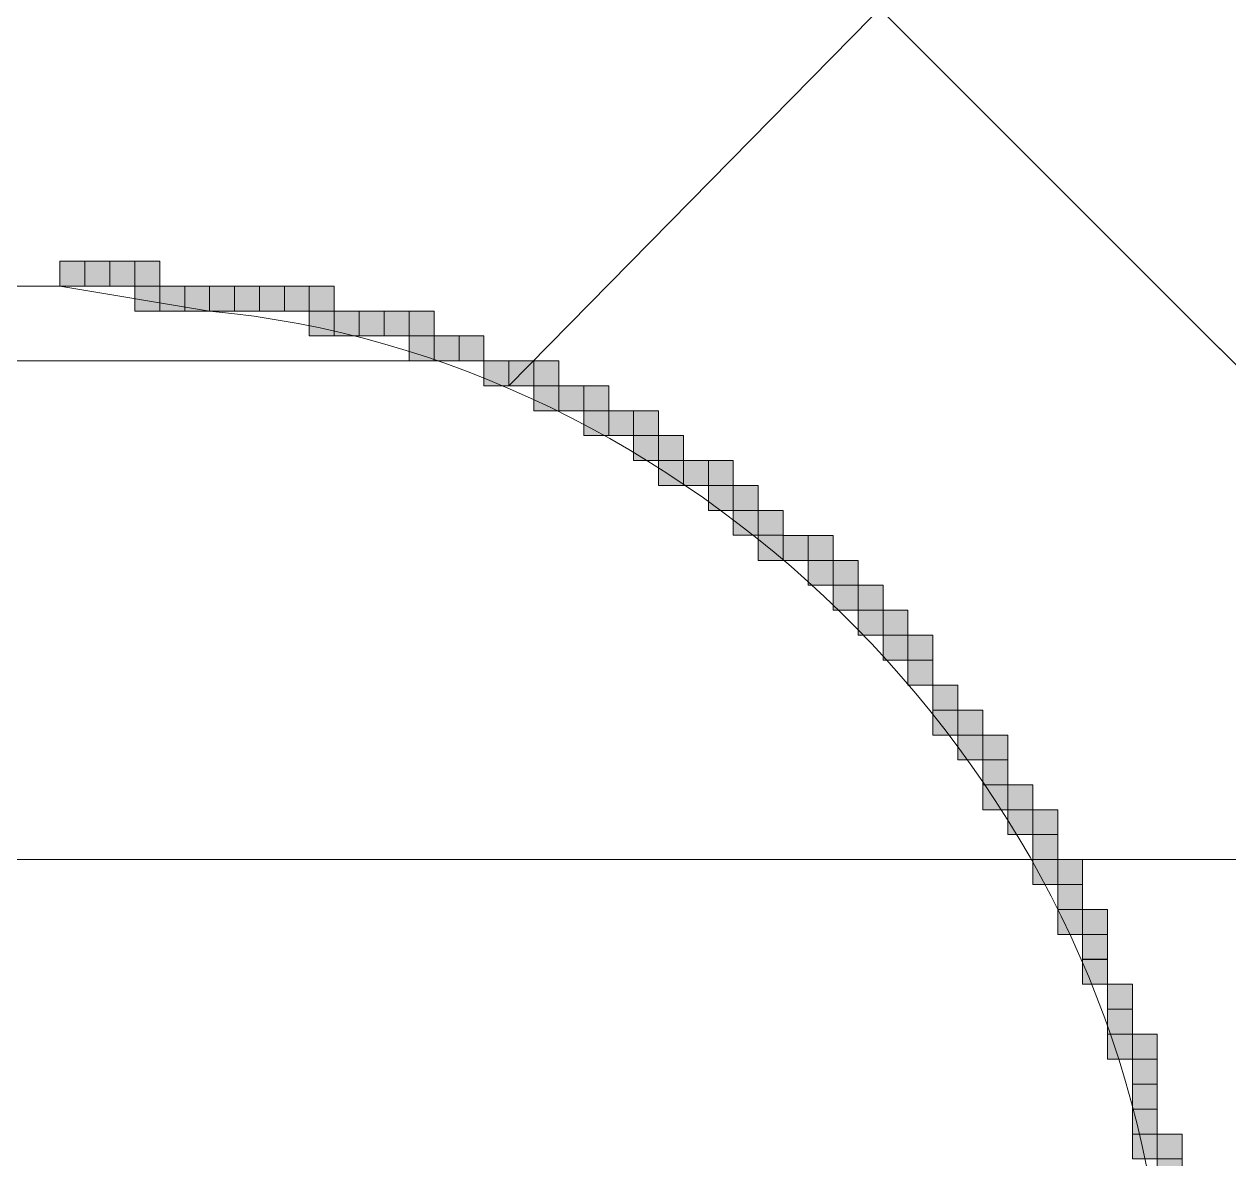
# Model space of a CAD drawing. Header units: inches. Extents: x 11 to 682, y 148 to 1119.
# Drawn here: x 328.174 to 331.072, y 849.78 to 852.51 of the extents above; entities that cross this region are included whole.
import ezdxf

# ---------------------------------------------------------------- set-up
doc = ezdxf.new("R2010")
doc.units = ezdxf.units.IN
doc.header["$MEASUREMENT"] = 0
doc.layers.add('图层 1', color=7, linetype='Continuous')

msp = doc.modelspace()

# ---------------------------------------------------------------- hatches: boundary and pattern name
at = {"layer": '图层 1', "true_color": 0xffffff}
h = msp.add_hatch(color=7, dxfattribs=at)
h.dxf.hatch_style = 2
h.paths.add_polyline_path([(328.2598, 851.8799), (328.3799, 851.8799), (328.3799, 851.9399), (328.2598, 851.9399)])
h = msp.add_hatch(color=7, dxfattribs=at)
h.dxf.hatch_style = 2
h.paths.add_polyline_path([(328.3198, 851.8799), (328.3799, 851.8799), (328.3799, 851.9399), (328.3198, 851.9399)])
h = msp.add_hatch(color=7, dxfattribs=at)
h.dxf.hatch_style = 2
h.paths.add_polyline_path([(328.3198, 851.8799), (328.3799, 851.8799), (328.3799, 851.9399), (328.3198, 851.9399)])
h = msp.add_hatch(color=7, dxfattribs=at)
h.dxf.hatch_style = 2
h.paths.add_polyline_path([(328.3198, 851.8799), (328.4399, 851.8799), (328.4399, 851.9399), (328.3198, 851.9399)])
h = msp.add_hatch(color=7, dxfattribs=at)
h.dxf.hatch_style = 2
h.paths.add_polyline_path([(328.3799, 851.8799), (328.4399, 851.8799), (328.4399, 851.9399), (328.3799, 851.9399)])
h = msp.add_hatch(color=7, dxfattribs=at)
h.dxf.hatch_style = 2
h.paths.add_polyline_path([(328.3799, 851.8799), (328.4399, 851.8799), (328.4399, 851.9399), (328.3799, 851.9399)])
h = msp.add_hatch(color=7, dxfattribs=at)
h.dxf.hatch_style = 2
h.paths.add_polyline_path([(328.3799, 851.8799), (328.4399, 851.8799), (328.4399, 851.9399), (328.3799, 851.9399)])
h = msp.add_hatch(color=7, dxfattribs=at)
h.dxf.hatch_style = 2
h.paths.add_polyline_path([(328.3799, 851.8799), (328.5, 851.8799), (328.5, 851.9399), (328.3799, 851.9399)])
h = msp.add_hatch(color=7, dxfattribs=at)
h.dxf.hatch_style = 2
h.paths.add_polyline_path([(328.4399, 851.8198), (328.5, 851.8198), (328.5, 851.9399), (328.4399, 851.9399)])
h = msp.add_hatch(color=7, dxfattribs=at)
h.dxf.hatch_style = 2
h.paths.add_polyline_path([(328.4399, 851.8198), (328.5601, 851.8198), (328.5601, 851.8799), (328.4399, 851.8799)])
h = msp.add_hatch(color=7, dxfattribs=at)
h.dxf.hatch_style = 2
h.paths.add_polyline_path([(328.5, 851.8198), (328.5601, 851.8198), (328.5601, 851.8799), (328.5, 851.8799)])
h = msp.add_hatch(color=7, dxfattribs=at)
h.dxf.hatch_style = 2
h.paths.add_polyline_path([(328.5, 851.8198), (328.5601, 851.8198), (328.5601, 851.8799), (328.5, 851.8799)])
h = msp.add_hatch(color=7, dxfattribs=at)
h.dxf.hatch_style = 2
h.paths.add_polyline_path([(328.5, 851.8198), (328.6201, 851.8198), (328.6201, 851.8799), (328.5, 851.8799)])
h = msp.add_hatch(color=7, dxfattribs=at)
h.dxf.hatch_style = 2
h.paths.add_polyline_path([(328.5601, 851.8198), (328.6201, 851.8198), (328.6201, 851.8799), (328.5601, 851.8799)])
h = msp.add_hatch(color=7, dxfattribs=at)
h.dxf.hatch_style = 2
h.paths.add_polyline_path([(328.5601, 851.8198), (328.6201, 851.8198), (328.6201, 851.8799), (328.5601, 851.8799)])
h = msp.add_hatch(color=7, dxfattribs=at)
h.dxf.hatch_style = 2
h.paths.add_polyline_path([(328.5601, 851.8198), (328.6802, 851.8198), (328.6802, 851.8799), (328.5601, 851.8799)])
h = msp.add_hatch(color=7, dxfattribs=at)
h.dxf.hatch_style = 2
h.paths.add_polyline_path([(328.6201, 851.8198), (328.6802, 851.8198), (328.6802, 851.8799), (328.6201, 851.8799)])
h = msp.add_hatch(color=7, dxfattribs=at)
h.dxf.hatch_style = 2
h.paths.add_polyline_path([(328.6201, 851.8198), (328.6802, 851.8198), (328.6802, 851.8799), (328.6201, 851.8799)])
h = msp.add_hatch(color=7, dxfattribs=at)
h.dxf.hatch_style = 2
h.paths.add_polyline_path([(328.6201, 851.8198), (328.7402, 851.8198), (328.7402, 851.8799), (328.6201, 851.8799)])
h = msp.add_hatch(color=7, dxfattribs=at)
h.dxf.hatch_style = 2
h.paths.add_polyline_path([(328.6802, 851.8198), (328.7402, 851.8198), (328.7402, 851.8799), (328.6802, 851.8799)])
h = msp.add_hatch(color=7, dxfattribs=at)
h.dxf.hatch_style = 2
h.paths.add_polyline_path([(328.6802, 851.8198), (328.7402, 851.8198), (328.7402, 851.8799), (328.6802, 851.8799)])
h = msp.add_hatch(color=7, dxfattribs=at)
h.dxf.hatch_style = 2
h.paths.add_polyline_path([(328.6802, 851.8198), (328.7998, 851.8198), (328.7998, 851.8799), (328.6802, 851.8799)])
h = msp.add_hatch(color=7, dxfattribs=at)
h.dxf.hatch_style = 2
h.paths.add_polyline_path([(328.7402, 851.8198), (328.7998, 851.8198), (328.7998, 851.8799), (328.7402, 851.8799)])
h = msp.add_hatch(color=7, dxfattribs=at)
h.dxf.hatch_style = 2
h.paths.add_polyline_path([(328.7402, 851.8198), (328.7998, 851.8198), (328.7998, 851.8799), (328.7402, 851.8799)])
h = msp.add_hatch(color=7, dxfattribs=at)
h.dxf.hatch_style = 2
h.paths.add_polyline_path([(328.7402, 851.8198), (328.8599, 851.8198), (328.8599, 851.8799), (328.7402, 851.8799)])
h = msp.add_hatch(color=7, dxfattribs=at)
h.dxf.hatch_style = 2
h.paths.add_polyline_path([(328.7998, 851.8198), (328.8599, 851.8198), (328.8599, 851.8799), (328.7998, 851.8799)])
h = msp.add_hatch(color=7, dxfattribs=at)
h.dxf.hatch_style = 2
h.paths.add_polyline_path([(328.7998, 851.8198), (328.9199, 851.8198), (328.9199, 851.8799), (328.7998, 851.8799)])
h = msp.add_hatch(color=7, dxfattribs=at)
h.dxf.hatch_style = 2
h.paths.add_polyline_path([(328.8599, 851.8198), (328.9199, 851.8198), (328.9199, 851.8799), (328.8599, 851.8799)])
h = msp.add_hatch(color=7, dxfattribs=at)
h.dxf.hatch_style = 2
h.paths.add_polyline_path([(328.8599, 851.7598), (328.9199, 851.7598), (328.9199, 851.8799), (328.8599, 851.8799)])
h = msp.add_hatch(color=7, dxfattribs=at)
h.dxf.hatch_style = 2
h.paths.add_polyline_path([(328.9199, 851.7598), (328.98, 851.7598), (328.98, 851.8198), (328.9199, 851.8198)])
h = msp.add_hatch(color=7, dxfattribs=at)
h.dxf.hatch_style = 2
h.paths.add_polyline_path([(328.9199, 851.7598), (328.98, 851.7598), (328.98, 851.8198), (328.9199, 851.8198)])
h = msp.add_hatch(color=7, dxfattribs=at)
h.dxf.hatch_style = 2
h.paths.add_polyline_path([(328.9199, 851.7598), (328.98, 851.7598), (328.98, 851.8198), (328.9199, 851.8198)])
h = msp.add_hatch(color=7, dxfattribs=at)
h.dxf.hatch_style = 2
h.paths.add_polyline_path([(328.9199, 851.7598), (329.04, 851.7598), (329.04, 851.8198), (328.9199, 851.8198)])
h = msp.add_hatch(color=7, dxfattribs=at)
h.dxf.hatch_style = 2
h.paths.add_polyline_path([(328.98, 851.7598), (329.04, 851.7598), (329.04, 851.8198), (328.98, 851.8198)])
h = msp.add_hatch(color=7, dxfattribs=at)
h.dxf.hatch_style = 2
h.paths.add_polyline_path([(328.98, 851.7598), (329.04, 851.7598), (329.04, 851.8198), (328.98, 851.8198)])
h = msp.add_hatch(color=7, dxfattribs=at)
h.dxf.hatch_style = 2
h.paths.add_polyline_path([(328.98, 851.7598), (329.1001, 851.7598), (329.1001, 851.8198), (328.98, 851.8198)])
h = msp.add_hatch(color=7, dxfattribs=at)
h.dxf.hatch_style = 2
h.paths.add_polyline_path([(329.04, 851.7598), (329.1001, 851.7598), (329.1001, 851.8198), (329.04, 851.8198)])
h = msp.add_hatch(color=7, dxfattribs=at)
h.dxf.hatch_style = 2
h.paths.add_polyline_path([(329.04, 851.7598), (329.1001, 851.7598), (329.1001, 851.8198), (329.04, 851.8198)])
h = msp.add_hatch(color=7, dxfattribs=at)
h.dxf.hatch_style = 2
h.paths.add_polyline_path([(329.04, 851.7598), (329.1602, 851.7598), (329.1602, 851.8198), (329.04, 851.8198)])
h = msp.add_hatch(color=7, dxfattribs=at)
h.dxf.hatch_style = 2
h.paths.add_polyline_path([(329.1001, 851.7002), (329.1602, 851.7002), (329.1602, 851.7603), (329.1001, 851.7603)])
h = msp.add_hatch(color=7, dxfattribs=at)
h.dxf.hatch_style = 2
h.paths.add_polyline_path([(329.1001, 851.7002), (329.1602, 851.7002), (329.1602, 851.7603), (329.1001, 851.7603)])
h = msp.add_hatch(color=7, dxfattribs=at)
h.dxf.hatch_style = 2
h.paths.add_polyline_path([(329.1001, 851.7002), (329.2202, 851.7002), (329.2202, 851.7603), (329.1001, 851.7603)])
h = msp.add_hatch(color=7, dxfattribs=at)
h.dxf.hatch_style = 2
h.paths.add_polyline_path([(329.1602, 851.7002), (329.2202, 851.7002), (329.2202, 851.7603), (329.1602, 851.7603)])
h = msp.add_hatch(color=7, dxfattribs=at)
h.dxf.hatch_style = 2
h.paths.add_polyline_path([(329.1602, 851.7002), (329.2202, 851.7002), (329.2202, 851.7603), (329.1602, 851.7603)])
h = msp.add_hatch(color=7, dxfattribs=at)
h.dxf.hatch_style = 2
h.paths.add_polyline_path([(329.1602, 851.7002), (329.2798, 851.7002), (329.2798, 851.7603), (329.1602, 851.7603)])
h = msp.add_hatch(color=7, dxfattribs=at)
h.dxf.hatch_style = 2
h.paths.add_polyline_path([(329.2202, 851.7002), (329.2798, 851.7002), (329.2798, 851.7603), (329.2202, 851.7603)])
h = msp.add_hatch(color=7, dxfattribs=at)
h.dxf.hatch_style = 2
h.paths.add_polyline_path([(329.2202, 851.7002), (329.2798, 851.7002), (329.2798, 851.7603), (329.2202, 851.7603)])
h = msp.add_hatch(color=7, dxfattribs=at)
h.dxf.hatch_style = 2
h.paths.add_polyline_path([(329.2202, 851.7002), (329.2798, 851.7002), (329.2798, 851.7603), (329.2202, 851.7603)])
h = msp.add_hatch(color=7, dxfattribs=at)
h.dxf.hatch_style = 2
h.paths.add_polyline_path([(329.2798, 851.6401), (329.3398, 851.6401), (329.3398, 851.7002), (329.2798, 851.7002)])
h = msp.add_hatch(color=7, dxfattribs=at)
h.dxf.hatch_style = 2
h.paths.add_polyline_path([(329.2798, 851.6401), (329.3398, 851.6401), (329.3398, 851.7002), (329.2798, 851.7002)])
h = msp.add_hatch(color=7, dxfattribs=at)
h.dxf.hatch_style = 2
h.paths.add_polyline_path([(329.2798, 851.6401), (329.3398, 851.6401), (329.3398, 851.7002), (329.2798, 851.7002)])
h = msp.add_hatch(color=7, dxfattribs=at)
h.dxf.hatch_style = 2
h.paths.add_polyline_path([(329.2798, 851.6401), (329.3999, 851.6401), (329.3999, 851.7002), (329.2798, 851.7002)])
h = msp.add_hatch(color=7, dxfattribs=at)
h.dxf.hatch_style = 2
h.paths.add_polyline_path([(329.3398, 851.6401), (329.3999, 851.6401), (329.3999, 851.7002), (329.3398, 851.7002)])
h = msp.add_hatch(color=7, dxfattribs=at)
h.dxf.hatch_style = 2
h.paths.add_polyline_path([(329.3398, 851.6401), (329.3999, 851.6401), (329.3999, 851.7002), (329.3398, 851.7002)])
h = msp.add_hatch(color=7, dxfattribs=at)
h.dxf.hatch_style = 2
h.paths.add_polyline_path([(329.3398, 851.6401), (329.46, 851.6401), (329.46, 851.7002), (329.3398, 851.7002)])
h = msp.add_hatch(color=7, dxfattribs=at)
h.dxf.hatch_style = 2
h.paths.add_polyline_path([(329.3999, 851.5801), (329.46, 851.5801), (329.46, 851.7002), (329.3999, 851.7002)])
h = msp.add_hatch(color=7, dxfattribs=at)
h.dxf.hatch_style = 2
h.paths.add_polyline_path([(329.3999, 851.5801), (329.52, 851.5801), (329.52, 851.6401), (329.3999, 851.6401)])
h = msp.add_hatch(color=7, dxfattribs=at)
h.dxf.hatch_style = 2
h.paths.add_polyline_path([(329.46, 851.5801), (329.52, 851.5801), (329.52, 851.6401), (329.46, 851.6401)])
h = msp.add_hatch(color=7, dxfattribs=at)
h.dxf.hatch_style = 2
h.paths.add_polyline_path([(329.46, 851.5801), (329.52, 851.5801), (329.52, 851.6401), (329.46, 851.6401)])
h = msp.add_hatch(color=7, dxfattribs=at)
h.dxf.hatch_style = 2
h.paths.add_polyline_path([(329.46, 851.5801), (329.5801, 851.5801), (329.5801, 851.6401), (329.46, 851.6401)])
h = msp.add_hatch(color=7, dxfattribs=at)
h.dxf.hatch_style = 2
h.paths.add_polyline_path([(329.52, 851.52), (329.5801, 851.52), (329.5801, 851.6401), (329.52, 851.6401)])
h = msp.add_hatch(color=7, dxfattribs=at)
h.dxf.hatch_style = 2
h.paths.add_polyline_path([(329.52, 851.52), (329.6401, 851.52), (329.6401, 851.5801), (329.52, 851.5801)])
h = msp.add_hatch(color=7, dxfattribs=at)
h.dxf.hatch_style = 2
h.paths.add_polyline_path([(329.5801, 851.52), (329.6401, 851.52), (329.6401, 851.5801), (329.5801, 851.5801)])
h = msp.add_hatch(color=7, dxfattribs=at)
h.dxf.hatch_style = 2
h.paths.add_polyline_path([(329.5801, 851.52), (329.6401, 851.52), (329.6401, 851.5801), (329.5801, 851.5801)])
h = msp.add_hatch(color=7, dxfattribs=at)
h.dxf.hatch_style = 2
h.paths.add_polyline_path([(329.5801, 851.52), (329.7002, 851.52), (329.7002, 851.5801), (329.5801, 851.5801)])
h = msp.add_hatch(color=7, dxfattribs=at)
h.dxf.hatch_style = 2
h.paths.add_polyline_path([(329.6401, 851.46), (329.7002, 851.46), (329.7002, 851.52), (329.6401, 851.52)])
h = msp.add_hatch(color=7, dxfattribs=at)
h.dxf.hatch_style = 2
h.paths.add_polyline_path([(329.6401, 851.46), (329.7002, 851.46), (329.7002, 851.52), (329.6401, 851.52)])
h = msp.add_hatch(color=7, dxfattribs=at)
h.dxf.hatch_style = 2
h.paths.add_polyline_path([(329.6401, 851.46), (329.7002, 851.46), (329.7002, 851.52), (329.6401, 851.52)])
h = msp.add_hatch(color=7, dxfattribs=at)
h.dxf.hatch_style = 2
h.paths.add_polyline_path([(329.6401, 851.46), (329.7598, 851.46), (329.7598, 851.52), (329.6401, 851.52)])
h = msp.add_hatch(color=7, dxfattribs=at)
h.dxf.hatch_style = 2
h.paths.add_polyline_path([(329.7002, 851.46), (329.7598, 851.46), (329.7598, 851.52), (329.7002, 851.52)])
h = msp.add_hatch(color=7, dxfattribs=at)
h.dxf.hatch_style = 2
h.paths.add_polyline_path([(329.7002, 851.3999), (329.7598, 851.3999), (329.7598, 851.52), (329.7002, 851.52)])
h = msp.add_hatch(color=7, dxfattribs=at)
h.dxf.hatch_style = 2
h.paths.add_polyline_path([(329.7598, 851.3999), (329.8198, 851.3999), (329.8198, 851.46), (329.7598, 851.46)])
h = msp.add_hatch(color=7, dxfattribs=at)
h.dxf.hatch_style = 2
h.paths.add_polyline_path([(329.7598, 851.3999), (329.8198, 851.3999), (329.8198, 851.46), (329.7598, 851.46)])
h = msp.add_hatch(color=7, dxfattribs=at)
h.dxf.hatch_style = 2
h.paths.add_polyline_path([(329.7598, 851.3999), (329.8198, 851.3999), (329.8198, 851.46), (329.7598, 851.46)])
h = msp.add_hatch(color=7, dxfattribs=at)
h.dxf.hatch_style = 2
h.paths.add_polyline_path([(329.7598, 851.3999), (329.8799, 851.3999), (329.8799, 851.46), (329.7598, 851.46)])
h = msp.add_hatch(color=7, dxfattribs=at)
h.dxf.hatch_style = 2
h.paths.add_polyline_path([(329.8198, 851.3398), (329.8799, 851.3398), (329.8799, 851.3999), (329.8198, 851.3999)])
h = msp.add_hatch(color=7, dxfattribs=at)
h.dxf.hatch_style = 2
h.paths.add_polyline_path([(329.8198, 851.3398), (329.8799, 851.3398), (329.8799, 851.3999), (329.8198, 851.3999)])
h = msp.add_hatch(color=7, dxfattribs=at)
h.dxf.hatch_style = 2
h.paths.add_polyline_path([(329.8198, 851.3398), (329.8799, 851.3398), (329.8799, 851.3999), (329.8198, 851.3999)])
h = msp.add_hatch(color=7, dxfattribs=at)
h.dxf.hatch_style = 2
h.paths.add_polyline_path([(329.8198, 851.3398), (329.9399, 851.3398), (329.9399, 851.3999), (329.8198, 851.3999)])
h = msp.add_hatch(color=7, dxfattribs=at)
h.dxf.hatch_style = 2
h.paths.add_polyline_path([(329.8799, 851.3398), (329.9399, 851.3398), (329.9399, 851.3999), (329.8799, 851.3999)])
h = msp.add_hatch(color=7, dxfattribs=at)
h.dxf.hatch_style = 2
h.paths.add_polyline_path([(329.8799, 851.2803), (329.9399, 851.2803), (329.9399, 851.3999), (329.8799, 851.3999)])
h = msp.add_hatch(color=7, dxfattribs=at)
h.dxf.hatch_style = 2
h.paths.add_polyline_path([(329.9399, 851.2803), (330, 851.2803), (330, 851.3398), (329.9399, 851.3398)])
h = msp.add_hatch(color=7, dxfattribs=at)
h.dxf.hatch_style = 2
h.paths.add_polyline_path([(329.9399, 851.2803), (330, 851.2803), (330, 851.3398), (329.9399, 851.3398)])
h = msp.add_hatch(color=7, dxfattribs=at)
h.dxf.hatch_style = 2
h.paths.add_polyline_path([(329.9399, 851.2803), (330, 851.2803), (330, 851.3398), (329.9399, 851.3398)])
h = msp.add_hatch(color=7, dxfattribs=at)
h.dxf.hatch_style = 2
h.paths.add_polyline_path([(329.9399, 851.2197), (330, 851.2197), (330, 851.3398), (329.9399, 851.3398)])
h = msp.add_hatch(color=7, dxfattribs=at)
h.dxf.hatch_style = 2
h.paths.add_polyline_path([(330, 851.2197), (330.0601, 851.2197), (330.0601, 851.2798), (330, 851.2798)])
h = msp.add_hatch(color=7, dxfattribs=at)
h.dxf.hatch_style = 2
h.paths.add_polyline_path([(330, 851.2197), (330.0601, 851.2197), (330.0601, 851.2798), (330, 851.2798)])
h = msp.add_hatch(color=7, dxfattribs=at)
h.dxf.hatch_style = 2
h.paths.add_polyline_path([(330, 851.2197), (330.0601, 851.2197), (330.0601, 851.2798), (330, 851.2798)])
h = msp.add_hatch(color=7, dxfattribs=at)
h.dxf.hatch_style = 2
h.paths.add_polyline_path([(330, 851.2197), (330.1201, 851.2197), (330.1201, 851.2798), (330, 851.2798)])
h = msp.add_hatch(color=7, dxfattribs=at)
h.dxf.hatch_style = 2
h.paths.add_polyline_path([(330.0601, 851.1602), (330.1201, 851.1602), (330.1201, 851.2197), (330.0601, 851.2197)])
h = msp.add_hatch(color=7, dxfattribs=at)
h.dxf.hatch_style = 2
h.paths.add_polyline_path([(330.0601, 851.1602), (330.1201, 851.1602), (330.1201, 851.2197), (330.0601, 851.2197)])
h = msp.add_hatch(color=7, dxfattribs=at)
h.dxf.hatch_style = 2
h.paths.add_polyline_path([(330.0601, 851.1602), (330.1201, 851.1602), (330.1201, 851.2197), (330.0601, 851.2197)])
h = msp.add_hatch(color=7, dxfattribs=at)
h.dxf.hatch_style = 2
h.paths.add_polyline_path([(330.0601, 851.1602), (330.1802, 851.1602), (330.1802, 851.2197), (330.0601, 851.2197)])
h = msp.add_hatch(color=7, dxfattribs=at)
h.dxf.hatch_style = 2
h.paths.add_polyline_path([(330.1201, 851.1001), (330.1802, 851.1001), (330.1802, 851.1602), (330.1201, 851.1602)])
h = msp.add_hatch(color=7, dxfattribs=at)
h.dxf.hatch_style = 2
h.paths.add_polyline_path([(330.1201, 851.1001), (330.1802, 851.1001), (330.1802, 851.1602), (330.1201, 851.1602)])
h = msp.add_hatch(color=7, dxfattribs=at)
h.dxf.hatch_style = 2
h.paths.add_polyline_path([(330.1201, 851.1001), (330.1802, 851.1001), (330.1802, 851.1602), (330.1201, 851.1602)])
h = msp.add_hatch(color=7, dxfattribs=at)
h.dxf.hatch_style = 2
h.paths.add_polyline_path([(330.1201, 851.1001), (330.2402, 851.1001), (330.2402, 851.1602), (330.1201, 851.1602)])
h = msp.add_hatch(color=7, dxfattribs=at)
h.dxf.hatch_style = 2
h.paths.add_polyline_path([(330.1802, 851.04), (330.2402, 851.04), (330.2402, 851.1001), (330.1802, 851.1001)])
h = msp.add_hatch(color=7, dxfattribs=at)
h.dxf.hatch_style = 2
h.paths.add_polyline_path([(330.1802, 851.04), (330.2402, 851.04), (330.2402, 851.1001), (330.1802, 851.1001)])
h = msp.add_hatch(color=7, dxfattribs=at)
h.dxf.hatch_style = 2
h.paths.add_polyline_path([(330.1802, 851.04), (330.2402, 851.04), (330.2402, 851.1001), (330.1802, 851.1001)])
h = msp.add_hatch(color=7, dxfattribs=at)
h.dxf.hatch_style = 2
h.paths.add_polyline_path([(330.1802, 851.04), (330.2998, 851.04), (330.2998, 851.1001), (330.1802, 851.1001)])
h = msp.add_hatch(color=7, dxfattribs=at)
h.dxf.hatch_style = 2
h.paths.add_polyline_path([(330.2402, 850.98), (330.2998, 850.98), (330.2998, 851.04), (330.2402, 851.04)])
h = msp.add_hatch(color=7, dxfattribs=at)
h.dxf.hatch_style = 2
h.paths.add_polyline_path([(330.2402, 850.98), (330.2998, 850.98), (330.2998, 851.04), (330.2402, 851.04)])
h = msp.add_hatch(color=7, dxfattribs=at)
h.dxf.hatch_style = 2
h.paths.add_polyline_path([(330.2402, 850.98), (330.2998, 850.98), (330.2998, 851.04), (330.2402, 851.04)])
h = msp.add_hatch(color=7, dxfattribs=at)
h.dxf.hatch_style = 2
h.paths.add_polyline_path([(330.2402, 850.98), (330.3599, 850.98), (330.3599, 851.04), (330.2402, 851.04)])
h = msp.add_hatch(color=7, dxfattribs=at)
h.dxf.hatch_style = 2
h.paths.add_polyline_path([(330.2998, 850.9199), (330.3599, 850.9199), (330.3599, 850.98), (330.2998, 850.98)])
h = msp.add_hatch(color=7, dxfattribs=at)
h.dxf.hatch_style = 2
h.paths.add_polyline_path([(330.2998, 850.9199), (330.3599, 850.9199), (330.3599, 850.98), (330.2998, 850.98)])
h = msp.add_hatch(color=7, dxfattribs=at)
h.dxf.hatch_style = 2
h.paths.add_polyline_path([(330.2998, 850.9199), (330.3599, 850.9199), (330.3599, 850.98), (330.2998, 850.98)])
h = msp.add_hatch(color=7, dxfattribs=at)
h.dxf.hatch_style = 2
h.paths.add_polyline_path([(330.2998, 850.9199), (330.3599, 850.9199), (330.3599, 850.98), (330.2998, 850.98)])
h = msp.add_hatch(color=7, dxfattribs=at)
h.dxf.hatch_style = 2
h.paths.add_polyline_path([(330.2998, 850.9199), (330.3599, 850.9199), (330.3599, 850.98), (330.2998, 850.98)])
h = msp.add_hatch(color=7, dxfattribs=at)
h.dxf.hatch_style = 2
h.paths.add_polyline_path([(330.3599, 850.8599), (330.4199, 850.8599), (330.4199, 850.9199), (330.3599, 850.9199)])
h = msp.add_hatch(color=7, dxfattribs=at)
h.dxf.hatch_style = 2
h.paths.add_polyline_path([(330.3599, 850.8599), (330.4199, 850.8599), (330.4199, 850.9199), (330.3599, 850.9199)])
h = msp.add_hatch(color=7, dxfattribs=at)
h.dxf.hatch_style = 2
h.paths.add_polyline_path([(330.3599, 850.8599), (330.4199, 850.8599), (330.4199, 850.9199), (330.3599, 850.9199)])
h = msp.add_hatch(color=7, dxfattribs=at)
h.dxf.hatch_style = 2
h.paths.add_polyline_path([(330.3599, 850.7998), (330.4199, 850.7998), (330.4199, 850.9199), (330.3599, 850.9199)])
h = msp.add_hatch(color=7, dxfattribs=at)
h.dxf.hatch_style = 2
h.paths.add_polyline_path([(330.3599, 850.7998), (330.48, 850.7998), (330.48, 850.8599), (330.3599, 850.8599)])
h = msp.add_hatch(color=7, dxfattribs=at)
h.dxf.hatch_style = 2
h.paths.add_polyline_path([(330.4199, 850.7998), (330.48, 850.7998), (330.48, 850.8599), (330.4199, 850.8599)])
h = msp.add_hatch(color=7, dxfattribs=at)
h.dxf.hatch_style = 2
h.paths.add_polyline_path([(330.4199, 850.7402), (330.48, 850.7402), (330.48, 850.8599), (330.4199, 850.8599)])
h = msp.add_hatch(color=7, dxfattribs=at)
h.dxf.hatch_style = 2
h.paths.add_polyline_path([(330.4199, 850.7402), (330.48, 850.7402), (330.48, 850.7998), (330.4199, 850.7998)])
h = msp.add_hatch(color=7, dxfattribs=at)
h.dxf.hatch_style = 2
h.paths.add_polyline_path([(330.4199, 850.7402), (330.54, 850.7402), (330.54, 850.7998), (330.4199, 850.7998)])
h = msp.add_hatch(color=7, dxfattribs=at)
h.dxf.hatch_style = 2
h.paths.add_polyline_path([(330.48, 850.6802), (330.54, 850.6802), (330.54, 850.7402), (330.48, 850.7402)])
h = msp.add_hatch(color=7, dxfattribs=at)
h.dxf.hatch_style = 2
h.paths.add_polyline_path([(330.48, 850.6802), (330.54, 850.6802), (330.54, 850.7402), (330.48, 850.7402)])
h = msp.add_hatch(color=7, dxfattribs=at)
h.dxf.hatch_style = 2
h.paths.add_polyline_path([(330.48, 850.6802), (330.54, 850.6802), (330.54, 850.7402), (330.48, 850.7402)])
h = msp.add_hatch(color=7, dxfattribs=at)
h.dxf.hatch_style = 2
h.paths.add_polyline_path([(330.48, 850.6201), (330.54, 850.6201), (330.54, 850.7402), (330.48, 850.7402)])
h = msp.add_hatch(color=7, dxfattribs=at)
h.dxf.hatch_style = 2
h.paths.add_polyline_path([(330.54, 850.6201), (330.6001, 850.6201), (330.6001, 850.6802), (330.54, 850.6802)])
h = msp.add_hatch(color=7, dxfattribs=at)
h.dxf.hatch_style = 2
h.paths.add_polyline_path([(330.54, 850.6201), (330.6001, 850.6201), (330.6001, 850.6802), (330.54, 850.6802)])
h = msp.add_hatch(color=7, dxfattribs=at)
h.dxf.hatch_style = 2
h.paths.add_polyline_path([(330.54, 850.6201), (330.6001, 850.6201), (330.6001, 850.6802), (330.54, 850.6802)])
h = msp.add_hatch(color=7, dxfattribs=at)
h.dxf.hatch_style = 2
h.paths.add_polyline_path([(330.54, 850.5601), (330.6001, 850.5601), (330.6001, 850.6802), (330.54, 850.6802)])
h = msp.add_hatch(color=7, dxfattribs=at)
h.dxf.hatch_style = 2
h.paths.add_polyline_path([(330.54, 850.5601), (330.6001, 850.5601), (330.6001, 850.6201), (330.54, 850.6201)])
h = msp.add_hatch(color=7, dxfattribs=at)
h.dxf.hatch_style = 2
h.paths.add_polyline_path([(330.54, 850.5601), (330.6602, 850.5601), (330.6602, 850.6201), (330.54, 850.6201)])
h = msp.add_hatch(color=7, dxfattribs=at)
h.dxf.hatch_style = 2
h.paths.add_polyline_path([(330.6001, 850.5), (330.6602, 850.5), (330.6602, 850.5601), (330.6001, 850.5601)])
h = msp.add_hatch(color=7, dxfattribs=at)
h.dxf.hatch_style = 2
h.paths.add_polyline_path([(330.6001, 850.5), (330.6602, 850.5), (330.6602, 850.5601), (330.6001, 850.5601)])
h = msp.add_hatch(color=7, dxfattribs=at)
h.dxf.hatch_style = 2
h.paths.add_polyline_path([(330.6001, 850.5), (330.6602, 850.5), (330.6602, 850.5601), (330.6001, 850.5601)])
h = msp.add_hatch(color=7, dxfattribs=at)
h.dxf.hatch_style = 2
h.paths.add_polyline_path([(330.6001, 850.4399), (330.6602, 850.4399), (330.6602, 850.5601), (330.6001, 850.5601)])
h = msp.add_hatch(color=7, dxfattribs=at)
h.dxf.hatch_style = 2
h.paths.add_polyline_path([(330.6001, 850.4399), (330.7202, 850.4399), (330.7202, 850.5), (330.6001, 850.5)])
h = msp.add_hatch(color=7, dxfattribs=at)
h.dxf.hatch_style = 2
h.paths.add_polyline_path([(330.6602, 850.3799), (330.7202, 850.3799), (330.7202, 850.5), (330.6602, 850.5)])
h = msp.add_hatch(color=7, dxfattribs=at)
h.dxf.hatch_style = 2
h.paths.add_polyline_path([(330.6602, 850.3799), (330.7202, 850.3799), (330.7202, 850.4399), (330.6602, 850.4399)])
h = msp.add_hatch(color=7, dxfattribs=at)
h.dxf.hatch_style = 2
h.paths.add_polyline_path([(330.6602, 850.3799), (330.7202, 850.3799), (330.7202, 850.4399), (330.6602, 850.4399)])
h = msp.add_hatch(color=7, dxfattribs=at)
h.dxf.hatch_style = 2
h.paths.add_polyline_path([(330.6602, 850.3198), (330.7202, 850.3198), (330.7202, 850.4399), (330.6602, 850.4399)])
h = msp.add_hatch(color=7, dxfattribs=at)
h.dxf.hatch_style = 2
h.paths.add_polyline_path([(330.6602, 850.3198), (330.7202, 850.3198), (330.7202, 850.3799), (330.6602, 850.3799)])
h = msp.add_hatch(color=7, dxfattribs=at)
h.dxf.hatch_style = 2
h.paths.add_polyline_path([(330.6602, 850.3198), (330.7798, 850.3198), (330.7798, 850.3799), (330.6602, 850.3799)])
h = msp.add_hatch(color=7, dxfattribs=at)
h.dxf.hatch_style = 2
h.paths.add_polyline_path([(330.7202, 850.2598), (330.7798, 850.2598), (330.7798, 850.3198), (330.7202, 850.3198)])
h = msp.add_hatch(color=7, dxfattribs=at)
h.dxf.hatch_style = 2
h.paths.add_polyline_path([(330.7202, 850.2598), (330.7798, 850.2598), (330.7798, 850.3198), (330.7202, 850.3198)])
h = msp.add_hatch(color=7, dxfattribs=at)
h.dxf.hatch_style = 2
h.paths.add_polyline_path([(330.7202, 850.2598), (330.7798, 850.2598), (330.7798, 850.3198), (330.7202, 850.3198)])
h = msp.add_hatch(color=7, dxfattribs=at)
h.dxf.hatch_style = 2
h.paths.add_polyline_path([(330.7202, 850.2002), (330.7798, 850.2002), (330.7798, 850.3198), (330.7202, 850.3198)])
h = msp.add_hatch(color=7, dxfattribs=at)
h.dxf.hatch_style = 2
h.paths.add_polyline_path([(330.7202, 850.2002), (330.7798, 850.2002), (330.7798, 850.2603), (330.7202, 850.2603)])
h = msp.add_hatch(color=7, dxfattribs=at)
h.dxf.hatch_style = 2
h.paths.add_polyline_path([(330.7202, 850.2002), (330.7798, 850.2002), (330.7798, 850.2603), (330.7202, 850.2603)])
h = msp.add_hatch(color=7, dxfattribs=at)
h.dxf.hatch_style = 2
h.paths.add_polyline_path([(330.7202, 850.2002), (330.7798, 850.2002), (330.7798, 850.2603), (330.7202, 850.2603)])
h = msp.add_hatch(color=7, dxfattribs=at)
h.dxf.hatch_style = 2
h.paths.add_polyline_path([(330.7798, 850.1401), (330.8398, 850.1401), (330.8398, 850.2002), (330.7798, 850.2002)])
h = msp.add_hatch(color=7, dxfattribs=at)
h.dxf.hatch_style = 2
h.paths.add_polyline_path([(330.7798, 850.1401), (330.8398, 850.1401), (330.8398, 850.2002), (330.7798, 850.2002)])
h = msp.add_hatch(color=7, dxfattribs=at)
h.dxf.hatch_style = 2
h.paths.add_polyline_path([(330.7798, 850.1401), (330.8398, 850.1401), (330.8398, 850.2002), (330.7798, 850.2002)])
h = msp.add_hatch(color=7, dxfattribs=at)
h.dxf.hatch_style = 2
h.paths.add_polyline_path([(330.7798, 850.0801), (330.8398, 850.0801), (330.8398, 850.2002), (330.7798, 850.2002)])
h = msp.add_hatch(color=7, dxfattribs=at)
h.dxf.hatch_style = 2
h.paths.add_polyline_path([(330.7798, 850.0801), (330.8398, 850.0801), (330.8398, 850.1401), (330.7798, 850.1401)])
h = msp.add_hatch(color=7, dxfattribs=at)
h.dxf.hatch_style = 2
h.paths.add_polyline_path([(330.7798, 850.0801), (330.8398, 850.0801), (330.8398, 850.1401), (330.7798, 850.1401)])
h = msp.add_hatch(color=7, dxfattribs=at)
h.dxf.hatch_style = 2
h.paths.add_polyline_path([(330.7798, 850.02), (330.8398, 850.02), (330.8398, 850.1401), (330.7798, 850.1401)])
h = msp.add_hatch(color=7, dxfattribs=at)
h.dxf.hatch_style = 2
h.paths.add_polyline_path([(330.7798, 850.02), (330.8398, 850.02), (330.8398, 850.0801), (330.7798, 850.0801)])
h = msp.add_hatch(color=7, dxfattribs=at)
h.dxf.hatch_style = 2
h.paths.add_polyline_path([(330.7798, 850.02), (330.8999, 850.02), (330.8999, 850.0801), (330.7798, 850.0801)])
h = msp.add_hatch(color=7, dxfattribs=at)
h.dxf.hatch_style = 2
h.paths.add_polyline_path([(330.8398, 849.96), (330.8999, 849.96), (330.8999, 850.02), (330.8398, 850.02)])
h = msp.add_hatch(color=7, dxfattribs=at)
h.dxf.hatch_style = 2
h.paths.add_polyline_path([(330.8398, 849.96), (330.8999, 849.96), (330.8999, 850.02), (330.8398, 850.02)])
h = msp.add_hatch(color=7, dxfattribs=at)
h.dxf.hatch_style = 2
h.paths.add_polyline_path([(330.8398, 849.96), (330.8999, 849.96), (330.8999, 850.02), (330.8398, 850.02)])
h = msp.add_hatch(color=7, dxfattribs=at)
h.dxf.hatch_style = 2
h.paths.add_polyline_path([(330.8398, 849.8999), (330.8999, 849.8999), (330.8999, 850.02), (330.8398, 850.02)])
h = msp.add_hatch(color=7, dxfattribs=at)
h.dxf.hatch_style = 2
h.paths.add_polyline_path([(330.8398, 849.8999), (330.8999, 849.8999), (330.8999, 849.96), (330.8398, 849.96)])
h = msp.add_hatch(color=7, dxfattribs=at)
h.dxf.hatch_style = 2
h.paths.add_polyline_path([(330.8398, 849.8999), (330.8999, 849.8999), (330.8999, 849.96), (330.8398, 849.96)])
h = msp.add_hatch(color=7, dxfattribs=at)
h.dxf.hatch_style = 2
h.paths.add_polyline_path([(330.8398, 849.8398), (330.8999, 849.8398), (330.8999, 849.96), (330.8398, 849.96)])
h = msp.add_hatch(color=7, dxfattribs=at)
h.dxf.hatch_style = 2
h.paths.add_polyline_path([(330.8398, 849.8398), (330.8999, 849.8398), (330.8999, 849.8999), (330.8398, 849.8999)])
h = msp.add_hatch(color=7, dxfattribs=at)
h.dxf.hatch_style = 2
h.paths.add_polyline_path([(330.8398, 849.8398), (330.8999, 849.8398), (330.8999, 849.8999), (330.8398, 849.8999)])
h = msp.add_hatch(color=7, dxfattribs=at)
h.dxf.hatch_style = 2
h.paths.add_polyline_path([(330.8398, 849.7803), (330.8999, 849.7803), (330.8999, 849.8999), (330.8398, 849.8999)])
h = msp.add_hatch(color=7, dxfattribs=at)
h.dxf.hatch_style = 2
h.paths.add_polyline_path([(330.8398, 849.7803), (330.96, 849.7803), (330.96, 849.8398), (330.8398, 849.8398)])
h = msp.add_hatch(color=7, dxfattribs=at)
h.dxf.hatch_style = 2
h.paths.add_polyline_path([(330.8999, 849.7197), (330.96, 849.7197), (330.96, 849.8398), (330.8999, 849.8398)])

# ---------------------------------------------------------------- linework, layer by layer
at = {"layer": '图层 1', "color": 7, "lineweight": 18, "true_color": 0xffffff}
for points in [[(325.6196, 857.1597), (336.48, 846.2998)], [(329.3398, 851.6396), (332.8799, 855.2393)], [(322.6201, 851.8799), (328.2598, 851.8799)], [(322.6201, 851.8799), (328.2603, 851.8799)], [(326.1001, 851.7002), (329.1602, 851.7002)], [(284.46, 850.5), (353.1602, 850.5)]]:
    msp.add_lwpolyline(points, dxfattribs=at)
at = {"layer": '图层 1', "lineweight": 0}
for points in [[(328.2598, 851.8799), (328.3799, 851.8799), (328.3799, 851.9399), (328.2598, 851.9399), (328.2598, 851.8799)], [(328.3198, 851.8799), (328.3799, 851.8799), (328.3799, 851.9399), (328.3198, 851.9399), (328.3198, 851.8799)], [(328.3198, 851.8799), (328.3799, 851.8799), (328.3799, 851.9399), (328.3198, 851.9399), (328.3198, 851.8799)], [(328.3198, 851.8799), (328.4399, 851.8799), (328.4399, 851.9399), (328.3198, 851.9399), (328.3198, 851.8799)], [(328.3799, 851.8799), (328.4399, 851.8799), (328.4399, 851.9399), (328.3799, 851.9399), (328.3799, 851.8799)], [(328.3799, 851.8799), (328.4399, 851.8799), (328.4399, 851.9399), (328.3799, 851.9399), (328.3799, 851.8799)], [(328.3799, 851.8799), (328.4399, 851.8799), (328.4399, 851.9399), (328.3799, 851.9399), (328.3799, 851.8799)], [(328.3799, 851.8799), (328.5, 851.8799), (328.5, 851.9399), (328.3799, 851.9399), (328.3799, 851.8799)], [(328.4399, 851.8198), (328.5, 851.8198), (328.5, 851.9399), (328.4399, 851.9399), (328.4399, 851.8198)], [(328.4399, 851.8198), (328.5601, 851.8198), (328.5601, 851.8799), (328.4399, 851.8799), (328.4399, 851.8198)], [(328.5, 851.8198), (328.5601, 851.8198), (328.5601, 851.8799), (328.5, 851.8799), (328.5, 851.8198)], [(328.5, 851.8198), (328.5601, 851.8198), (328.5601, 851.8799), (328.5, 851.8799), (328.5, 851.8198)], [(328.5, 851.8198), (328.6201, 851.8198), (328.6201, 851.8799), (328.5, 851.8799), (328.5, 851.8198)], [(328.5601, 851.8198), (328.6201, 851.8198), (328.6201, 851.8799), (328.5601, 851.8799), (328.5601, 851.8198)], [(328.5601, 851.8198), (328.6201, 851.8198), (328.6201, 851.8799), (328.5601, 851.8799), (328.5601, 851.8198)], [(328.5601, 851.8198), (328.6802, 851.8198), (328.6802, 851.8799), (328.5601, 851.8799), (328.5601, 851.8198)], [(328.6201, 851.8198), (328.6802, 851.8198), (328.6802, 851.8799), (328.6201, 851.8799), (328.6201, 851.8198)], [(328.6201, 851.8198), (328.6802, 851.8198), (328.6802, 851.8799), (328.6201, 851.8799), (328.6201, 851.8198)], [(328.6201, 851.8198), (328.7402, 851.8198), (328.7402, 851.8799), (328.6201, 851.8799), (328.6201, 851.8198)], [(328.6802, 851.8198), (328.7402, 851.8198), (328.7402, 851.8799), (328.6802, 851.8799), (328.6802, 851.8198)], [(328.6802, 851.8198), (328.7402, 851.8198), (328.7402, 851.8799), (328.6802, 851.8799), (328.6802, 851.8198)], [(328.6802, 851.8198), (328.7998, 851.8198), (328.7998, 851.8799), (328.6802, 851.8799), (328.6802, 851.8198)], [(328.7402, 851.8198), (328.7998, 851.8198), (328.7998, 851.8799), (328.7402, 851.8799), (328.7402, 851.8198)], [(328.7402, 851.8198), (328.7998, 851.8198), (328.7998, 851.8799), (328.7402, 851.8799), (328.7402, 851.8198)], [(328.7402, 851.8198), (328.8599, 851.8198), (328.8599, 851.8799), (328.7402, 851.8799), (328.7402, 851.8198)], [(328.7998, 851.8198), (328.8599, 851.8198), (328.8599, 851.8799), (328.7998, 851.8799), (328.7998, 851.8198)], [(328.7998, 851.8198), (328.9199, 851.8198), (328.9199, 851.8799), (328.7998, 851.8799), (328.7998, 851.8198)], [(328.8599, 851.8198), (328.9199, 851.8198), (328.9199, 851.8799), (328.8599, 851.8799), (328.8599, 851.8198)], [(328.8599, 851.7598), (328.9199, 851.7598), (328.9199, 851.8799), (328.8599, 851.8799), (328.8599, 851.7598)], [(328.9199, 851.7598), (328.98, 851.7598), (328.98, 851.8198), (328.9199, 851.8198), (328.9199, 851.7598)], [(328.9199, 851.7598), (328.98, 851.7598), (328.98, 851.8198), (328.9199, 851.8198), (328.9199, 851.7598)], [(328.9199, 851.7598), (328.98, 851.7598), (328.98, 851.8198), (328.9199, 851.8198), (328.9199, 851.7598)], [(328.9199, 851.7598), (329.04, 851.7598), (329.04, 851.8198), (328.9199, 851.8198), (328.9199, 851.7598)], [(328.98, 851.7598), (329.04, 851.7598), (329.04, 851.8198), (328.98, 851.8198), (328.98, 851.7598)], [(328.98, 851.7598), (329.04, 851.7598), (329.04, 851.8198), (328.98, 851.8198), (328.98, 851.7598)], [(328.98, 851.7598), (329.1001, 851.7598), (329.1001, 851.8198), (328.98, 851.8198), (328.98, 851.7598)], [(329.04, 851.7598), (329.1001, 851.7598), (329.1001, 851.8198), (329.04, 851.8198), (329.04, 851.7598)], [(329.04, 851.7598), (329.1001, 851.7598), (329.1001, 851.8198), (329.04, 851.8198), (329.04, 851.7598)], [(329.04, 851.7598), (329.1602, 851.7598), (329.1602, 851.8198), (329.04, 851.8198), (329.04, 851.7598)], [(329.1001, 851.7002), (329.1602, 851.7002), (329.1602, 851.7603), (329.1001, 851.7603), (329.1001, 851.7002)], [(329.1001, 851.7002), (329.1602, 851.7002), (329.1602, 851.7603), (329.1001, 851.7603), (329.1001, 851.7002)], [(329.1001, 851.7002), (329.2202, 851.7002), (329.2202, 851.7603), (329.1001, 851.7603), (329.1001, 851.7002)], [(329.1602, 851.7002), (329.2202, 851.7002), (329.2202, 851.7603), (329.1602, 851.7603), (329.1602, 851.7002)], [(329.1602, 851.7002), (329.2202, 851.7002), (329.2202, 851.7603), (329.1602, 851.7603), (329.1602, 851.7002)], [(329.1602, 851.7002), (329.2798, 851.7002), (329.2798, 851.7603), (329.1602, 851.7603), (329.1602, 851.7002)], [(329.2202, 851.7002), (329.2798, 851.7002), (329.2798, 851.7603), (329.2202, 851.7603), (329.2202, 851.7002)], [(329.2202, 851.7002), (329.2798, 851.7002), (329.2798, 851.7603), (329.2202, 851.7603), (329.2202, 851.7002)], [(329.2202, 851.7002), (329.2798, 851.7002), (329.2798, 851.7603), (329.2202, 851.7603), (329.2202, 851.7002)], [(329.2798, 851.6401), (329.3398, 851.6401), (329.3398, 851.7002), (329.2798, 851.7002), (329.2798, 851.6401)], [(329.2798, 851.6401), (329.3398, 851.6401), (329.3398, 851.7002), (329.2798, 851.7002), (329.2798, 851.6401)], [(329.2798, 851.6401), (329.3398, 851.6401), (329.3398, 851.7002), (329.2798, 851.7002), (329.2798, 851.6401)], [(329.2798, 851.6401), (329.3999, 851.6401), (329.3999, 851.7002), (329.2798, 851.7002), (329.2798, 851.6401)], [(329.3398, 851.6401), (329.3999, 851.6401), (329.3999, 851.7002), (329.3398, 851.7002), (329.3398, 851.6401)], [(329.3398, 851.6401), (329.3999, 851.6401), (329.3999, 851.7002), (329.3398, 851.7002), (329.3398, 851.6401)], [(329.3398, 851.6401), (329.46, 851.6401), (329.46, 851.7002), (329.3398, 851.7002), (329.3398, 851.6401)], [(329.3999, 851.5801), (329.46, 851.5801), (329.46, 851.7002), (329.3999, 851.7002), (329.3999, 851.5801)], [(329.3999, 851.5801), (329.52, 851.5801), (329.52, 851.6401), (329.3999, 851.6401), (329.3999, 851.5801)], [(329.46, 851.5801), (329.52, 851.5801), (329.52, 851.6401), (329.46, 851.6401), (329.46, 851.5801)], [(329.46, 851.5801), (329.52, 851.5801), (329.52, 851.6401), (329.46, 851.6401), (329.46, 851.5801)], [(329.46, 851.5801), (329.5801, 851.5801), (329.5801, 851.6401), (329.46, 851.6401), (329.46, 851.5801)], [(329.52, 851.52), (329.5801, 851.52), (329.5801, 851.6401), (329.52, 851.6401), (329.52, 851.52)], [(329.52, 851.52), (329.6401, 851.52), (329.6401, 851.5801), (329.52, 851.5801), (329.52, 851.52)], [(329.5801, 851.52), (329.6401, 851.52), (329.6401, 851.5801), (329.5801, 851.5801), (329.5801, 851.52)], [(329.5801, 851.52), (329.6401, 851.52), (329.6401, 851.5801), (329.5801, 851.5801), (329.5801, 851.52)], [(329.5801, 851.52), (329.7002, 851.52), (329.7002, 851.5801), (329.5801, 851.5801), (329.5801, 851.52)], [(329.6401, 851.46), (329.7002, 851.46), (329.7002, 851.52), (329.6401, 851.52), (329.6401, 851.46)], [(329.6401, 851.46), (329.7002, 851.46), (329.7002, 851.52), (329.6401, 851.52), (329.6401, 851.46)], [(329.6401, 851.46), (329.7002, 851.46), (329.7002, 851.52), (329.6401, 851.52), (329.6401, 851.46)], [(329.6401, 851.46), (329.7598, 851.46), (329.7598, 851.52), (329.6401, 851.52), (329.6401, 851.46)], [(329.7002, 851.46), (329.7598, 851.46), (329.7598, 851.52), (329.7002, 851.52), (329.7002, 851.46)], [(329.7002, 851.3999), (329.7598, 851.3999), (329.7598, 851.52), (329.7002, 851.52), (329.7002, 851.3999)], [(329.7598, 851.3999), (329.8198, 851.3999), (329.8198, 851.46), (329.7598, 851.46), (329.7598, 851.3999)], [(329.7598, 851.3999), (329.8198, 851.3999), (329.8198, 851.46), (329.7598, 851.46), (329.7598, 851.3999)], [(329.7598, 851.3999), (329.8198, 851.3999), (329.8198, 851.46), (329.7598, 851.46), (329.7598, 851.3999)], [(329.7598, 851.3999), (329.8799, 851.3999), (329.8799, 851.46), (329.7598, 851.46), (329.7598, 851.3999)], [(329.8198, 851.3398), (329.8799, 851.3398), (329.8799, 851.3999), (329.8198, 851.3999), (329.8198, 851.3398)], [(329.8198, 851.3398), (329.8799, 851.3398), (329.8799, 851.3999), (329.8198, 851.3999), (329.8198, 851.3398)], [(329.8198, 851.3398), (329.8799, 851.3398), (329.8799, 851.3999), (329.8198, 851.3999), (329.8198, 851.3398)], [(329.8198, 851.3398), (329.9399, 851.3398), (329.9399, 851.3999), (329.8198, 851.3999), (329.8198, 851.3398)], [(329.8799, 851.3398), (329.9399, 851.3398), (329.9399, 851.3999), (329.8799, 851.3999), (329.8799, 851.3398)], [(329.8799, 851.2803), (329.9399, 851.2803), (329.9399, 851.3999), (329.8799, 851.3999), (329.8799, 851.2803)], [(329.9399, 851.2803), (330, 851.2803), (330, 851.3398), (329.9399, 851.3398), (329.9399, 851.2803)], [(329.9399, 851.2803), (330, 851.2803), (330, 851.3398), (329.9399, 851.3398), (329.9399, 851.2803)], [(329.9399, 851.2803), (330, 851.2803), (330, 851.3398), (329.9399, 851.3398), (329.9399, 851.2803)], [(329.9399, 851.2197), (330, 851.2197), (330, 851.3398), (329.9399, 851.3398), (329.9399, 851.2197)], [(330, 851.2197), (330.0601, 851.2197), (330.0601, 851.2798), (330, 851.2798), (330, 851.2197)], [(330, 851.2197), (330.0601, 851.2197), (330.0601, 851.2798), (330, 851.2798), (330, 851.2197)], [(330, 851.2197), (330.0601, 851.2197), (330.0601, 851.2798), (330, 851.2798), (330, 851.2197)], [(330, 851.2197), (330.1201, 851.2197), (330.1201, 851.2798), (330, 851.2798), (330, 851.2197)], [(330.0601, 851.1602), (330.1201, 851.1602), (330.1201, 851.2197), (330.0601, 851.2197), (330.0601, 851.1602)], [(330.0601, 851.1602), (330.1201, 851.1602), (330.1201, 851.2197), (330.0601, 851.2197), (330.0601, 851.1602)], [(330.0601, 851.1602), (330.1201, 851.1602), (330.1201, 851.2197), (330.0601, 851.2197), (330.0601, 851.1602)], [(330.0601, 851.1602), (330.1802, 851.1602), (330.1802, 851.2197), (330.0601, 851.2197), (330.0601, 851.1602)], [(330.1201, 851.1001), (330.1802, 851.1001), (330.1802, 851.1602), (330.1201, 851.1602), (330.1201, 851.1001)], [(330.1201, 851.1001), (330.1802, 851.1001), (330.1802, 851.1602), (330.1201, 851.1602), (330.1201, 851.1001)], [(330.1201, 851.1001), (330.1802, 851.1001), (330.1802, 851.1602), (330.1201, 851.1602), (330.1201, 851.1001)], [(330.1201, 851.1001), (330.2402, 851.1001), (330.2402, 851.1602), (330.1201, 851.1602), (330.1201, 851.1001)], [(330.1802, 851.04), (330.2402, 851.04), (330.2402, 851.1001), (330.1802, 851.1001), (330.1802, 851.04)], [(330.1802, 851.04), (330.2402, 851.04), (330.2402, 851.1001), (330.1802, 851.1001), (330.1802, 851.04)], [(330.1802, 851.04), (330.2402, 851.04), (330.2402, 851.1001), (330.1802, 851.1001), (330.1802, 851.04)], [(330.1802, 851.04), (330.2998, 851.04), (330.2998, 851.1001), (330.1802, 851.1001), (330.1802, 851.04)], [(330.2402, 850.98), (330.2998, 850.98), (330.2998, 851.04), (330.2402, 851.04), (330.2402, 850.98)], [(330.2402, 850.98), (330.2998, 850.98), (330.2998, 851.04), (330.2402, 851.04), (330.2402, 850.98)], [(330.2402, 850.98), (330.2998, 850.98), (330.2998, 851.04), (330.2402, 851.04), (330.2402, 850.98)], [(330.2402, 850.98), (330.3599, 850.98), (330.3599, 851.04), (330.2402, 851.04), (330.2402, 850.98)], [(330.2998, 850.9199), (330.3599, 850.9199), (330.3599, 850.98), (330.2998, 850.98), (330.2998, 850.9199)], [(330.2998, 850.9199), (330.3599, 850.9199), (330.3599, 850.98), (330.2998, 850.98), (330.2998, 850.9199)], [(330.2998, 850.9199), (330.3599, 850.9199), (330.3599, 850.98), (330.2998, 850.98), (330.2998, 850.9199)], [(330.2998, 850.9199), (330.3599, 850.9199), (330.3599, 850.98), (330.2998, 850.98), (330.2998, 850.9199)], [(330.2998, 850.9199), (330.3599, 850.9199), (330.3599, 850.98), (330.2998, 850.98), (330.2998, 850.9199)], [(330.3599, 850.8599), (330.4199, 850.8599), (330.4199, 850.9199), (330.3599, 850.9199), (330.3599, 850.8599)], [(330.3599, 850.8599), (330.4199, 850.8599), (330.4199, 850.9199), (330.3599, 850.9199), (330.3599, 850.8599)], [(330.3599, 850.8599), (330.4199, 850.8599), (330.4199, 850.9199), (330.3599, 850.9199), (330.3599, 850.8599)], [(330.3599, 850.7998), (330.4199, 850.7998), (330.4199, 850.9199), (330.3599, 850.9199), (330.3599, 850.7998)], [(330.3599, 850.7998), (330.48, 850.7998), (330.48, 850.8599), (330.3599, 850.8599), (330.3599, 850.7998)], [(330.4199, 850.7998), (330.48, 850.7998), (330.48, 850.8599), (330.4199, 850.8599), (330.4199, 850.7998)], [(330.4199, 850.7402), (330.48, 850.7402), (330.48, 850.8599), (330.4199, 850.8599), (330.4199, 850.7402)], [(330.4199, 850.7402), (330.48, 850.7402), (330.48, 850.7998), (330.4199, 850.7998), (330.4199, 850.7402)], [(330.4199, 850.7402), (330.54, 850.7402), (330.54, 850.7998), (330.4199, 850.7998), (330.4199, 850.7402)], [(330.48, 850.6802), (330.54, 850.6802), (330.54, 850.7402), (330.48, 850.7402), (330.48, 850.6802)], [(330.48, 850.6802), (330.54, 850.6802), (330.54, 850.7402), (330.48, 850.7402), (330.48, 850.6802)], [(330.48, 850.6802), (330.54, 850.6802), (330.54, 850.7402), (330.48, 850.7402), (330.48, 850.6802)], [(330.48, 850.6201), (330.54, 850.6201), (330.54, 850.7402), (330.48, 850.7402), (330.48, 850.6201)], [(330.54, 850.6201), (330.6001, 850.6201), (330.6001, 850.6802), (330.54, 850.6802), (330.54, 850.6201)], [(330.54, 850.6201), (330.6001, 850.6201), (330.6001, 850.6802), (330.54, 850.6802), (330.54, 850.6201)], [(330.54, 850.6201), (330.6001, 850.6201), (330.6001, 850.6802), (330.54, 850.6802), (330.54, 850.6201)], [(330.54, 850.5601), (330.6001, 850.5601), (330.6001, 850.6802), (330.54, 850.6802), (330.54, 850.5601)], [(330.54, 850.5601), (330.6001, 850.5601), (330.6001, 850.6201), (330.54, 850.6201), (330.54, 850.5601)], [(330.54, 850.5601), (330.6602, 850.5601), (330.6602, 850.6201), (330.54, 850.6201), (330.54, 850.5601)], [(330.6001, 850.5), (330.6602, 850.5), (330.6602, 850.5601), (330.6001, 850.5601), (330.6001, 850.5)], [(330.6001, 850.5), (330.6602, 850.5), (330.6602, 850.5601), (330.6001, 850.5601), (330.6001, 850.5)], [(330.6001, 850.5), (330.6602, 850.5), (330.6602, 850.5601), (330.6001, 850.5601), (330.6001, 850.5)], [(330.6001, 850.4399), (330.6602, 850.4399), (330.6602, 850.5601), (330.6001, 850.5601), (330.6001, 850.4399)], [(330.6001, 850.4399), (330.7202, 850.4399), (330.7202, 850.5), (330.6001, 850.5), (330.6001, 850.4399)], [(330.6602, 850.3799), (330.7202, 850.3799), (330.7202, 850.5), (330.6602, 850.5), (330.6602, 850.3799)], [(330.6602, 850.3799), (330.7202, 850.3799), (330.7202, 850.4399), (330.6602, 850.4399), (330.6602, 850.3799)], [(330.6602, 850.3799), (330.7202, 850.3799), (330.7202, 850.4399), (330.6602, 850.4399), (330.6602, 850.3799)], [(330.6602, 850.3198), (330.7202, 850.3198), (330.7202, 850.4399), (330.6602, 850.4399), (330.6602, 850.3198)], [(330.6602, 850.3198), (330.7202, 850.3198), (330.7202, 850.3799), (330.6602, 850.3799), (330.6602, 850.3198)], [(330.6602, 850.3198), (330.7798, 850.3198), (330.7798, 850.3799), (330.6602, 850.3799), (330.6602, 850.3198)], [(330.7202, 850.2598), (330.7798, 850.2598), (330.7798, 850.3198), (330.7202, 850.3198), (330.7202, 850.2598)], [(330.7202, 850.2598), (330.7798, 850.2598), (330.7798, 850.3198), (330.7202, 850.3198), (330.7202, 850.2598)], [(330.7202, 850.2598), (330.7798, 850.2598), (330.7798, 850.3198), (330.7202, 850.3198), (330.7202, 850.2598)], [(330.7202, 850.2002), (330.7798, 850.2002), (330.7798, 850.3198), (330.7202, 850.3198), (330.7202, 850.2002)], [(330.7202, 850.2002), (330.7798, 850.2002), (330.7798, 850.2603), (330.7202, 850.2603), (330.7202, 850.2002)], [(330.7202, 850.2002), (330.7798, 850.2002), (330.7798, 850.2603), (330.7202, 850.2603), (330.7202, 850.2002)], [(330.7202, 850.2002), (330.7798, 850.2002), (330.7798, 850.2603), (330.7202, 850.2603), (330.7202, 850.2002)], [(330.7798, 850.1401), (330.8398, 850.1401), (330.8398, 850.2002), (330.7798, 850.2002), (330.7798, 850.1401)], [(330.7798, 850.1401), (330.8398, 850.1401), (330.8398, 850.2002), (330.7798, 850.2002), (330.7798, 850.1401)], [(330.7798, 850.1401), (330.8398, 850.1401), (330.8398, 850.2002), (330.7798, 850.2002), (330.7798, 850.1401)], [(330.7798, 850.0801), (330.8398, 850.0801), (330.8398, 850.2002), (330.7798, 850.2002), (330.7798, 850.0801)], [(330.7798, 850.0801), (330.8398, 850.0801), (330.8398, 850.1401), (330.7798, 850.1401), (330.7798, 850.0801)], [(330.7798, 850.0801), (330.8398, 850.0801), (330.8398, 850.1401), (330.7798, 850.1401), (330.7798, 850.0801)], [(330.7798, 850.02), (330.8398, 850.02), (330.8398, 850.1401), (330.7798, 850.1401), (330.7798, 850.02)], [(330.7798, 850.02), (330.8398, 850.02), (330.8398, 850.0801), (330.7798, 850.0801), (330.7798, 850.02)], [(330.7798, 850.02), (330.8999, 850.02), (330.8999, 850.0801), (330.7798, 850.0801), (330.7798, 850.02)], [(330.8398, 849.96), (330.8999, 849.96), (330.8999, 850.02), (330.8398, 850.02), (330.8398, 849.96)], [(330.8398, 849.96), (330.8999, 849.96), (330.8999, 850.02), (330.8398, 850.02), (330.8398, 849.96)], [(330.8398, 849.96), (330.8999, 849.96), (330.8999, 850.02), (330.8398, 850.02), (330.8398, 849.96)], [(330.8398, 849.8999), (330.8999, 849.8999), (330.8999, 850.02), (330.8398, 850.02), (330.8398, 849.8999)], [(330.8398, 849.8999), (330.8999, 849.8999), (330.8999, 849.96), (330.8398, 849.96), (330.8398, 849.8999)], [(330.8398, 849.8999), (330.8999, 849.8999), (330.8999, 849.96), (330.8398, 849.96), (330.8398, 849.8999)], [(330.8398, 849.8398), (330.8999, 849.8398), (330.8999, 849.96), (330.8398, 849.96), (330.8398, 849.8398)], [(330.8398, 849.8398), (330.8999, 849.8398), (330.8999, 849.8999), (330.8398, 849.8999), (330.8398, 849.8398)], [(330.8398, 849.8398), (330.8999, 849.8398), (330.8999, 849.8999), (330.8398, 849.8999), (330.8398, 849.8398)], [(330.8398, 849.7803), (330.8999, 849.7803), (330.8999, 849.8999), (330.8398, 849.8999), (330.8398, 849.7803)], [(330.8398, 849.7803), (330.96, 849.7803), (330.96, 849.8398), (330.8398, 849.8398), (330.8398, 849.7803)], [(330.8999, 849.7197), (330.96, 849.7197), (330.96, 849.8398), (330.8999, 849.8398), (330.8999, 849.7197)]]:
    msp.add_lwpolyline(points, dxfattribs=at)
at = {"layer": '图层 1', "color": 7, "lineweight": 18, "true_color": 0xffffff}
msp.add_open_spline([(330.96, 849.2397), (330.96, 849.2397), (330.8999, 849.6001), (330.8999, 849.6001), (330.7568, 850.7378), (329.7681, 851.7119), (328.6201, 851.8198), (328.6201, 851.8198), (328.2598, 851.8799), (328.2598, 851.8799)], degree=3, knots=[0, 0, 0, 0, 1, 1, 1, 2, 2, 2, 3, 3, 3, 3], dxfattribs=at)

doc.saveas('drawing.dxf')
